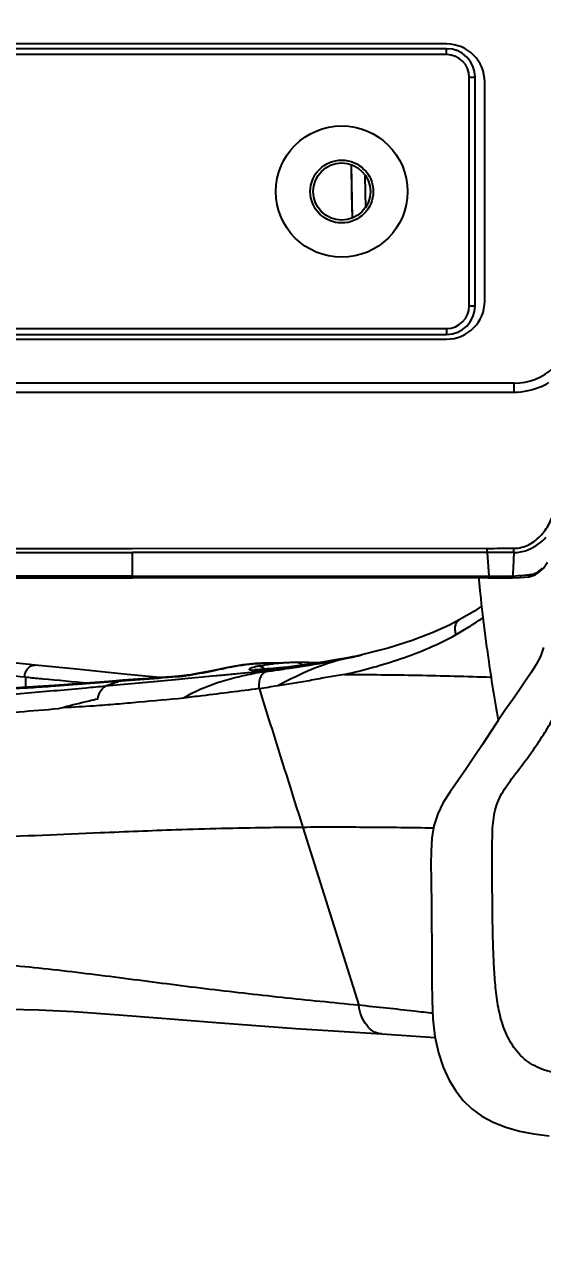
# Model space of a CAD drawing. Header units: millimetres. Extents: x -73584 to -37571, y -61249 to -50748.
# Drawn here: x -54620.9 to -54593.7, y -59261.2 to -59197 of the extents above; entities that cross this region are included whole.
import ezdxf

# ---------------------------------------------------------------- set-up
doc = ezdxf.new("R2010")
doc.units = ezdxf.units.MM
doc.header["$LTSCALE"] = 200
doc.header["$PDSIZE"] = -1
doc.layers.add('DIM', color=3, linetype='Continuous')
doc.layers.add('LAY0001_1', color=7, linetype='Continuous')
doc.styles.add('TSSD_Dimension', font='tssdeng.shx', dxfattribs={"width": 0.7, "bigfont": 'hztxt.shx'})
doc.dimstyles.new('TSSD_20_20', dxfattribs={"dimtxt": 60, "dimasz": 20, "dimexe": 20, "dimexo": 50, "dimgap": 20, "dimtad": 1, "dimdec": 0, "dimzin": 0, "dimdsep": 46, "dimtxsty": 'TSSD_Dimension', "dimblk": 'ARCHTICK', "dimcen": 0, "dimdle": 20, "dimclrt": 7, "dimadec": 0, "dimazin": 0, "dimtfac": 1, "dimtdec": 0, "dimtix": 1, "dimtmove": 2, "dimatfit": 3, "dimfxl": 1, "dimtolj": 1, "dimtzin": 0, "dimarcsym": 0})

# ---------------------------------------------------------------- blocks, each defined once
blk = doc.blocks.new('12586')
at = {"color": 7, "linetype": 'Continuous'}
for p, q in [((-40186.147, -54871.671), (-40247.147, -54871.671)), ((-40186.147, -54871.921), (-40247.147, -54871.921)), ((-40186.147, -54872.231), (-40186.147, -54871.921)), ((-40186.147, -54872.231), (-40247.147, -54872.231)), ((-40184.957, -54885.421), (-40184.957, -54873.421)), ((-40184.957, -54873.421), (-40184.647, -54873.421)), ((-40184.647, -54885.421), (-40184.647, -54873.421)), ((-40184.147, -54885.171), (-40184.147, -54873.671)), ((-40191.154, -54878.014), (-40191.103, -54880.81)), ((-40190.401, -54879.475), (-40190.413, -54878.585)), ((-40190.401, -54879.475), (-40190.412, -54878.585)), ((-40190.39, -54880.222), (-40190.401, -54879.475)), ((-40190.391, -54880.222), (-40190.401, -54879.475)), ((-40184.957, -54885.421), (-40184.647, -54885.421)), ((-40247.147, -54886.611), (-40186.147, -54886.611)), ((-40247.147, -54886.921), (-40186.147, -54886.921)), ((-40186.147, -54886.611), (-40186.147, -54886.921)), ((-40247.147, -54887.171), (-40186.147, -54887.171)), ((-40182.606, -54889.487), (-40262.049, -54889.487)), ((-40182.606, -54889.971), (-40182.606, -54889.487)), ((-40182.606, -54889.971), (-40260.956, -54889.975)), ((-40236.1, -54898.155), (-40202.614, -54898.155)), ((-40236.1, -54898.376), (-40202.614, -54898.375)), ((-40202.614, -54898.155), (-40184.018, -54898.154)), ((-40202.614, -54899.625), (-40202.614, -54898.375)), ((-40184.018, -54898.375), (-40202.614, -54898.375)), ((-40184.018, -54898.375), (-40184.018, -54898.154)), ((-40182.621, -54898.373), (-40184.018, -54898.375)), ((-40184.018, -54898.375), (-40183.936, -54899.622)), ((-40182.621, -54898.373), (-40182.622, -54898.153)), ((-40202.614, -54899.625), (-40236.1, -54899.625)), ((-40236.1, -54899.712), (-40202.614, -54899.708)), ((-40202.614, -54899.625), (-40183.936, -54899.622)), ((-40183.933, -54899.705), (-40202.614, -54899.708)), ((-40182.895, -54899.619), (-40182.686, -54899.617)), ((-40182.895, -54899.619), (-40182.686, -54899.617))]:
    blk.add_line(p, q, dxfattribs=at)
for points in [[(-40191.154, -54878.014), (-40191.127, -54879.551), (-40191.102, -54880.81)], [(-40182.621, -54898.373), (-40182.854, -54898.374), (-40183.086, -54898.374), (-40183.319, -54898.374), (-40183.552, -54898.375), (-40183.785, -54898.375), (-40184.018, -54898.375)], [(-40181.825, -54899.643), (-40181.757, -54899.631), (-40181.501, -54899.541), (-40181.27, -54899.392), (-40181.066, -54899.193), (-40180.892, -54898.942), (-40180.858, -54898.877)], [(-40182.683, -54899.705), (-40182.297, -54899.69), (-40181.871, -54899.649), (-40181.824, -54899.643)], [(-40181.059, -54903.363), (-40181.224, -54903.828), (-40181.444, -54904.256), (-40181.706, -54904.676), (-40182.005, -54905.12), (-40182.331, -54905.587), (-40182.682, -54906.089), (-40183.053, -54906.626), (-40183.442, -54907.2), (-40183.847, -54907.806), (-40184.273, -54908.448), (-40184.704, -54909.099), (-40185.129, -54909.739), (-40185.551, -54910.357), (-40185.958, -54910.932), (-40186.321, -54911.504), (-40186.61, -54912.098), (-40186.812, -54912.72), (-40186.919, -54913.375), (-40186.958, -54914.056), (-40186.966, -54914.76), (-40186.961, -54915.489)], [(-40186.961, -54915.489), (-40186.942, -54917.053), (-40186.933, -54917.902), (-40186.927, -54918.812), (-40186.922, -54919.835), (-40186.919, -54920.887), (-40186.908, -54921.889), (-40186.864, -54922.857), (-40186.757, -54923.782), (-40186.574, -54924.641), (-40186.323, -54925.403), (-40186.015, -54926.074), (-40185.668, -54926.646), (-40185.275, -54927.145), (-40184.821, -54927.585), (-40184.302, -54927.966), (-40183.703, -54928.292), (-40183.038, -54928.552), (-40182.321, -54928.752), (-40181.564, -54928.901), (-40180.77, -54929.01)]]:
    blk.add_lwpolyline(points, dxfattribs=at)
for radius in [3.45, 1.65, 1.5]:
    blk.add_circle((-40191.647, -54879.421), radius, dxfattribs=at)
for centre, radius, start, end in [((-40186.147, -54873.671), 2, 0, 90), ((-40186.147, -54873.421), 1.5, 0, 90), ((-40186.147, -54873.421), 1.19, 0, 90), ((-40186.147, -54885.171), 2, 270, 0), ((-40186.147, -54885.421), 1.5, 270, 0), ((-40186.147, -54885.421), 1.19, 270, 0), ((-40182.606, -54886.487), 3, 270, 357), ((-40182.576, -54886.524), 3.435, 293.48593, 301.57318), ((-40183.95, -54403.374), 494.781, 269.99214, 270.15387), ((-40183.56, -54865.466), 34.158, 269.36885, 270.41534), ((-40183.936, -54807.815), 91.89, 270.00206, 270.78114), ((-40184.209, -54780.515), 119.111, 270.4315, 270.63223), ((-40182.74, -54892.624), 6.993, 270.44537, 271.74839)]:
    blk.add_arc(centre, radius, start, end, dxfattribs=at)
for points in [[(-40181.207, -54889.674), (-40181.644, -54889.864), (-40182.129, -54889.966), (-40182.606, -54889.971)], [(-40181.323, -54897.921), (-40181.185, -54897.818), (-40181.056, -54897.7), (-40180.939, -54897.572)]]:
    blk.add_open_spline(points, degree=3, dxfattribs=at)
for points, knots in [([(-40182.622, -54898.153), (-40182.347, -54898.153), (-40181.791, -54898.005), (-40181.141, -54897.471), (-40180.682, -54896.773), (-40180.511, -54896.243), (-40180.454, -54895.974)], [0, 0, 0, 0, 0.249729, 0.499767, 0.750008, 1, 1, 1, 1]), ([(-40182.621, -54898.373), (-40182.625, -54898.473), (-40182.645, -54898.888), (-40182.665, -54899.302), (-40182.686, -54899.617)], [0, 0, 0, 0, 0.241128, 1, 1, 1, 1]), ([(-40182.621, -54898.373), (-40182.386, -54898.373), (-40181.919, -54898.288), (-40181.507, -54898.059), (-40181.323, -54897.921)], [0, 0, 0, 0, 0.505443, 1, 1, 1, 1]), ([(-40184.463, -54899.757), (-40184.439, -54900.006), (-40184.338, -54901.011), (-40184.22, -54902.014), (-40184.122, -54902.768)], [0, 0, 0, 0, 0.247115, 1, 1, 1, 1]), ([(-40183.936, -54899.622), (-40183.936, -54899.638), (-40183.934, -54899.67), (-40183.936, -54899.693), (-40183.933, -54899.716), (-40183.933, -54899.708), (-40183.933, -54899.705)], [0, 0, 0, 0, 0.487053, 0.88591, 0.918155, 1, 1, 1, 1]), ([(-40182.683, -54899.704), (-40182.684, -54899.701), (-40182.683, -54899.672), (-40182.685, -54899.643), (-40182.686, -54899.617)], [0, 0, 0, 0, 0.080034, 1, 1, 1, 1]), ([(-40181.752, -54899.543), (-40181.814, -54899.553), (-40182.071, -54899.589), (-40182.33, -54899.607), (-40182.527, -54899.614)], [0, 0, 0, 0, 0.241854, 1, 1, 1, 1]), ([(-40181.824, -54899.643), (-40181.816, -54899.642), (-40181.776, -54899.624), (-40181.76, -54899.576), (-40181.752, -54899.543)], [0, 0, 0, 0, 0.19033, 1, 1, 1, 1]), ([(-40181.752, -54899.543), (-40181.693, -54899.533), (-40181.454, -54899.47), (-40181.243, -54899.32), (-40181.116, -54899.184)], [0, 0, 0, 0, 0.242362, 1, 1, 1, 1]), ([(-40173.907, -54926.043), (-40174.264, -54926.042), (-40174.983, -54926.038), (-40176.061, -54926.027), (-40177.143, -54926.007), (-40178.224, -54925.972), (-40179.302, -54925.905), (-40180.196, -54925.783), (-40180.893, -54925.6), (-40181.398, -54925.407), (-40181.872, -54925.142), (-40182.282, -54924.788), (-40182.622, -54924.369), (-40182.9, -54923.91), (-40183.119, -54923.425), (-40183.342, -54922.752), (-40183.514, -54921.877), (-40183.622, -54920.809), (-40183.682, -54919.731), (-40183.717, -54918.65), (-40183.738, -54917.569), (-40183.749, -54916.488), (-40183.752, -54915.406), (-40183.753, -54914.505), (-40183.75, -54913.785), (-40183.749, -54913.245), (-40183.73, -54912.705), (-40183.665, -54912.17), (-40183.535, -54911.647), (-40183.328, -54911.147), (-40183.044, -54910.685), (-40182.618, -54910.104), (-40182.068, -54909.389), (-40181.54, -54908.659), (-40181.143, -54908.058), (-40180.765, -54907.445), (-40180.317, -54906.661), (-40179.9, -54905.86), (-40179.589, -54905.209), (-40179.293, -54904.553), (-40179.037, -54903.878), (-40178.886, -54903.267), (-40178.826, -54902.912), (-40178.787, -54902.555), (-40178.771, -54902.106), (-40178.774, -54901.566), (-40178.773, -54901.024), (-40178.773, -54900.663), (-40178.773, -54900.483)], [0, 0, 0, 0, 0.031071, 0.062409, 0.09375, 0.125084, 0.156444, 0.187635, 0.203244, 0.218953, 0.234579, 0.250142, 0.265746, 0.281253, 0.296631, 0.31197, 0.342748, 0.37387, 0.405227, 0.436551, 0.467852, 0.499193, 0.53056, 0.561861, 0.577491, 0.593148, 0.608791, 0.624388, 0.639958, 0.655507, 0.671171, 0.686929, 0.718158, 0.749534, 0.765195, 0.780797, 0.812136, 0.843592, 0.859268, 0.874883, 0.906112, 0.921777, 0.929584, 0.93737, 0.952948, 0.968605, 0.984314, 1, 1, 1, 1]), ([(-40184.122, -54902.768), (-40184.073, -54903.143), (-40183.872, -54904.622), (-40183.635, -54906.096), (-40183.436, -54907.192)], [0, 0, 0, 0, 0.253272, 1, 1, 1, 1])]:
    blk.add_open_spline(points, degree=3, knots=knots, dxfattribs=at)
at = {"layer": 'LAY0001_1', "color": 7, "linetype": 'Continuous'}
for p, q in [((-40185.481, -54901.915), (-40185.999, -54902.182)), ((-40185.483, -54901.916), (-40185.481, -54901.915)), ((-40189.216, -54903.39), (-40190.603, -54903.75)), ((-40195.613, -54904.187), (-40195.594, -54904.186)), ((-40195.168, -54904.179), (-40195.594, -54904.186)), ((-40194.692, -54904.167), (-40195.168, -54904.179)), ((-40194.329, -54904.156), (-40194.692, -54904.167)), ((-40194.046, -54904.15), (-40194.329, -54904.156)), ((-40193.887, -54904.149), (-40194.039, -54904.15)), ((-40191.016, -54903.839), (-40191.334, -54903.901)), ((-40190.894, -54903.815), (-40191.038, -54903.844)), ((-40191.038, -54903.844), (-40191.016, -54903.839)), ((-40191.016, -54903.839), (-40190.99, -54903.834)), ((-40191.016, -54903.839), (-40190.989, -54903.834)), ((-40190.731, -54903.78), (-40190.894, -54903.815)), ((-40190.847, -54903.804), (-40190.789, -54903.792)), ((-40190.847, -54903.805), (-40190.789, -54903.794)), ((-40190.789, -54903.792), (-40190.603, -54903.75)), ((-40190.789, -54903.794), (-40190.743, -54903.783)), ((-40190.743, -54903.783), (-40190.683, -54903.769)), ((-40190.579, -54903.745), (-40190.731, -54903.78)), ((-40190.683, -54903.769), (-40190.603, -54903.751)), ((-40190.541, -54903.736), (-40190.603, -54903.75)), ((-40208.228, -54904.914), (-40208.082, -54904.928)), ((-40201.195, -54904.945), (-40202.893, -54904.776)), ((-40200.567, -54904.898), (-40201.195, -54904.945)), ((-40200.773, -54904.926), (-40200.273, -54904.887)), ((-40200.773, -54904.926), (-40200.273, -54904.887)), ((-40200.192, -54904.869), (-40200.567, -54904.898)), ((-40200.193, -54904.869), (-40200.273, -54904.887)), ((-40198.429, -54904.872), (-40199.873, -54905.01)), ((-40198.428, -54904.873), (-40199.872, -54905.011)), ((-40196.959, -54904.731), (-40198.429, -54904.872)), ((-40197.934, -54904.825), (-40198.428, -54904.873)), ((-40197.968, -54904.483), (-40198.118, -54904.516)), ((-40197.971, -54904.483), (-40197.968, -54904.483)), ((-40197.968, -54904.483), (-40197.906, -54904.474)), ((-40197.968, -54904.488), (-40197.906, -54904.474)), ((-40196.204, -54904.658), (-40197.934, -54904.825)), ((-40195.465, -54904.587), (-40196.959, -54904.731)), ((-40195.888, -54904.628), (-40196.204, -54904.658)), ((-40195.953, -54904.529), (-40195.751, -54904.511)), ((-40195.899, -54904.519), (-40195.953, -54904.529)), ((-40195.95, -54904.528), (-40195.749, -54904.51)), ((-40195.55, -54904.489), (-40195.899, -54904.519)), ((-40195.465, -54904.587), (-40195.888, -54904.628)), ((-40195.789, -54904.644), (-40195.589, -54904.617)), ((-40195.788, -54904.644), (-40195.59, -54904.618)), ((-40195.749, -54904.51), (-40195.348, -54904.475)), ((-40195.348, -54904.475), (-40195.148, -54904.458)), ((-40195.348, -54904.475), (-40195.149, -54904.458)), ((-40195.149, -54904.458), (-40194.754, -54904.423)), ((-40195.148, -54904.458), (-40194.751, -54904.422)), ((-40194.83, -54904.513), (-40194.699, -54904.494)), ((-40194.83, -54904.513), (-40194.698, -54904.494)), ((-40194.71, -54904.415), (-40194.751, -54904.422)), ((-40194.749, -54904.422), (-40194.448, -54904.383)), ((-40194.449, -54904.384), (-40194.298, -54904.364)), ((-40194.448, -54904.383), (-40194.298, -54904.364)), ((-40194.298, -54904.364), (-40194.148, -54904.344)), ((-40194.298, -54904.364), (-40194.149, -54904.344)), ((-40193.851, -54904.304), (-40193.746, -54904.288)), ((-40193.851, -54904.304), (-40193.746, -54904.289)), ((-40193.825, -54904.299), (-40193.851, -54904.304)), ((-40208.25, -54905.483), (-40208.126, -54905.475)), ((-40208.25, -54905.483), (-40208.126, -54905.475)), ((-40202.677, -54905.274), (-40204.041, -54905.399)), ((-40203.08, -54905.311), (-40204.041, -54905.399)), ((-40203.202, -54905.108), (-40203.104, -54905.102)), ((-40203.201, -54905.108), (-40202.724, -54905.074)), ((-40203.105, -54905.084), (-40203.201, -54905.108)), ((-40203.101, -54905.084), (-40203.105, -54905.084)), ((-40203.104, -54905.102), (-40202.724, -54905.074)), ((-40202.676, -54905.274), (-40203.08, -54905.311)), ((-40200.175, -54905.039), (-40202.676, -54905.274)), ((-40199.872, -54905.011), (-40200.175, -54905.039)), ((-40193.689, -54912.81), (-40190.757, -54922.147))]:
    blk.add_line(p, q, dxfattribs=at)
for points in [[(-40184.312, -54901.186), (-40184.689, -54901.451), (-40185.483, -54901.916)], [(-40185.999, -54902.182), (-40186.913, -54902.595), (-40187.956, -54902.992), (-40189.216, -54903.39), (-40190.133, -54903.628)], [(-40207.728, -54904.285), (-40208.023, -54904.253), (-40208.548, -54904.197), (-40209.035, -54904.145), (-40209.487, -54904.095), (-40209.904, -54904.048)], [(-40195.616, -54904.187), (-40196.162, -54904.21), (-40196.841, -54904.278), (-40197.539, -54904.392), (-40197.97, -54904.484)], [(-40193.374, -54904.156), (-40193.551, -54904.153), (-40193.725, -54904.15), (-40193.887, -54904.149)], [(-40191.334, -54903.901), (-40191.981, -54904.017), (-40192.662, -54904.128), (-40193.375, -54904.236), (-40193.825, -54904.299)], [(-40192.924, -54904.168), (-40193.019, -54904.165), (-40193.195, -54904.161), (-40193.374, -54904.156)], [(-40202.893, -54904.776), (-40205.562, -54904.508), (-40207.728, -54904.285)], [(-40198.118, -54904.516), (-40198.28, -54904.551), (-40198.458, -54904.588), (-40198.646, -54904.626), (-40198.838, -54904.664), (-40199.032, -54904.7), (-40199.223, -54904.735), (-40199.408, -54904.767), (-40199.584, -54904.795), (-40199.749, -54904.819), (-40199.9, -54904.839), (-40200.037, -54904.855), (-40200.156, -54904.866), (-40200.192, -54904.869)], [(-40195.899, -54904.519), (-40195.986, -54904.526), (-40196.061, -54904.53), (-40196.124, -54904.533), (-40196.174, -54904.534), (-40196.21, -54904.533), (-40196.216, -54904.533)], [(-40195.751, -54904.511), (-40195.549, -54904.493), (-40195.348, -54904.475)], [(-40194.696, -54904.413), (-40194.935, -54904.435), (-40195.239, -54904.461), (-40195.55, -54904.489)], [(-40194.751, -54904.422), (-40194.6, -54904.403), (-40194.449, -54904.384)], [(-40193.824, -54904.299), (-40194.001, -54904.323), (-40194.239, -54904.355), (-40194.487, -54904.387), (-40194.71, -54904.415)], [(-40208.128, -54905.447), (-40209.548, -54905.535), (-40211.207, -54905.623), (-40212.832, -54905.696), (-40214.422, -54905.755), (-40215.976, -54905.801), (-40217.204, -54905.829)], [(-40203.105, -54905.084), (-40203.857, -54905.143), (-40204.843, -54905.219), (-40205.793, -54905.289), (-40206.706, -54905.353), (-40207.583, -54905.412), (-40208.128, -54905.447)], [(-40201.188, -54904.945), (-40201.781, -54904.989), (-40202.347, -54905.03), (-40202.885, -54905.068), (-40203.101, -54905.083)], [(-40199.873, -54905.01), (-40201.289, -54905.144), (-40202.677, -54905.274)], [(-40214.858, -54924.507), (-40214.413, -54923.989), (-40213.825, -54923.478), (-40213.191, -54923.099), (-40212.449, -54922.796), (-40211.541, -54922.552), (-40210.448, -54922.404), (-40209.121, -54922.351), (-40207.531, -54922.38), (-40205.693, -54922.475), (-40203.559, -54922.625), (-40201.084, -54922.824)], [(-40214.413, -54923.989), (-40213.825, -54923.478), (-40213.191, -54923.099), (-40212.449, -54922.796), (-40211.54, -54922.552), (-40210.446, -54922.404), (-40209.12, -54922.351), (-40207.53, -54922.38), (-40205.692, -54922.475), (-40203.558, -54922.625), (-40201.083, -54922.824)], [(-40201.084, -54922.824), (-40198, -54923.076), (-40194.048, -54923.365)], [(-40198.001, -54923.076), (-40194.048, -54923.365), (-40189.548, -54923.654)], [(-40189.552, -54923.654), (-40187.51, -54923.788), (-40186.745, -54923.841)]]:
    blk.add_lwpolyline(points, dxfattribs=at)
for centre, radius, start, end in [((-40198.371, -54880.833), 25.29, 300.21581, 302.07511), ((-40195.454, -54914.26), 10.075, 90.90343, 92.64014), ((-40193.848, -54915.836), 11.693, 97.40909, 99.07884), ((-40193.899, -54915.441), 11.295, 95.7067, 97.40874), ((-40193.925, -54915.19), 11.042, 95.03263, 95.70262), ((-40193.938, -54915.041), 10.892, 94.16249, 95.03304), ((-40193.956, -54914.786), 10.636, 92.01059, 94.16703), ((-40194.035, -54904.52), 0.37, 76.17801, 90.6395), ((-40201.986, -54844.902), 59.956, 277.89945, 279.39055), ((-40199.74, -54858.823), 45.855, 279.45971, 279.64297), ((-40198.764, -54864.475), 40.12, 279.6209, 280.88966), ((-40197.932, -54868.872), 35.645, 280.91174, 281.15337), ((-40198.421, -54870.328), 34.325, 282.17295, 282.46087), ((-40198.225, -54871.216), 33.415, 282.46042, 282.85798), ((-40197.653, -54870.286), 34.204, 281.23347, 281.47704), ((-40196.54, -54905.076), 11.693, 179.2048, 181.85238), ((-40192.999, -54922.243), 17.819, 99.28559, 100.3019), ((-40193.752, -54916.412), 12.276, 100.22452, 100.71124), ((-40193.791, -54916.194), 12.056, 99.07636, 100.2265), ((-40192.914, -54922.755), 18.338, 99.02009, 99.28911), ((-40209.867, -54798.4), 107.173, 277.65592, 278.06577), ((-40191.437, -54920.607), 16.518, 103.28307, 104.11666), ((-40189.797, -54927.581), 23.683, 102.37135, 103.26555), ((-40187.736, -54936.892), 33.219, 102.19222, 102.40388), ((-40205.591, -54828.491), 76.78, 278.15595, 278.62257), ((-40203.827, -54831.421), 73.563, 277.55955, 277.79222), ((-40204.068, -54838.588), 66.569, 278.62936, 278.86129), ((-40203.037, -54845.178), 59.898, 278.85793, 279.31694), ((-40196.109, -54926.945), 22.96, 109.0923, 110.20842), ((-40196.319, -54926.341), 22.321, 108.33522, 109.0905), ((-40196.434, -54925.993), 21.953, 107.95322, 108.33416), ((-40233.635, -54485.15), 421.06, 274.21004, 274.47628), ((-40211.184, -54799.57), 107.024, 278.16486, 278.70206), ((-40197.986, -54937.197), 31.776, 105.03616, 105.56447)]:
    blk.add_arc(centre, radius, start, end, dxfattribs=at)
for points, knots in [([(-40185.644, -54902.687), (-40185.668, -54902.61), (-40185.702, -54902.454), (-40185.696, -54902.227), (-40185.626, -54902.033), (-40185.533, -54901.943), (-40185.483, -54901.916)], [0, 0, 0, 0, 0.286452, 0.55987, 0.797748, 1, 1, 1, 1]), ([(-40184.941, -54902.262), (-40184.883, -54902.225), (-40184.647, -54902.075), (-40184.414, -54901.92), (-40184.242, -54901.8)], [0, 0, 0, 0, 0.249076, 1, 1, 1, 1]), ([(-40191.494, -54904.775), (-40190.494, -54904.552), (-40188.488, -54904.005), (-40186.565, -54903.192), (-40185.644, -54902.687)], [0, 0, 0, 0, 0.493555, 1, 1, 1, 1]), ([(-40197.906, -54904.474), (-40197.743, -54904.437), (-40197.087, -54904.3), (-40196.42, -54904.219), (-40195.918, -54904.196)], [0, 0, 0, 0, 0.250736, 1, 1, 1, 1]), ([(-40193.736, -54904.285), (-40193.751, -54904.27), (-40193.812, -54904.215), (-40193.887, -54904.175), (-40193.947, -54904.16)], [0, 0, 0, 0, 0.253552, 1, 1, 1, 1]), ([(-40191.183, -54903.881), (-40191.366, -54903.921), (-40192.084, -54904.098), (-40192.786, -54904.338), (-40193.296, -54904.549)], [0, 0, 0, 0, 0.252559, 1, 1, 1, 1]), ([(-40210.692, -54904.645), (-40210.503, -54904.666), (-40209.701, -54904.754), (-40208.899, -54904.838), (-40208.286, -54904.9)], [0, 0, 0, 0, 0.235736, 1, 1, 1, 1]), ([(-40208.286, -54904.9), (-40208.281, -54904.9), (-40208.272, -54904.899), (-40208.258, -54904.907), (-40208.242, -54904.896), (-40208.234, -54904.908), (-40208.232, -54904.914)], [0, 0, 0, 0, 0.238533, 0.478726, 0.72434, 1, 1, 1, 1]), ([(-40208.282, -54904.9), (-40208.275, -54904.81), (-40208.234, -54904.643), (-40208.108, -54904.439), (-40207.936, -54904.304), (-40207.796, -54904.278), (-40207.728, -54904.285)], [0, 0, 0, 0, 0.298273, 0.554814, 0.776622, 1, 1, 1, 1]), ([(-40200.273, -54904.887), (-40200.253, -54904.885), (-40200.172, -54904.877), (-40200.091, -54904.869), (-40200.029, -54904.862)], [0, 0, 0, 0, 0.242161, 1, 1, 1, 1]), ([(-40200.029, -54904.862), (-40200.01, -54904.86), (-40199.93, -54904.851), (-40199.851, -54904.84), (-40199.791, -54904.832)], [0, 0, 0, 0, 0.242193, 1, 1, 1, 1]), ([(-40199.933, -54906.005), (-40199.376, -54905.67), (-40198.46, -54905.274), (-40197.183, -54904.914), (-40196.52, -54904.773), (-40196.185, -54904.712)], [0, 0, 0, 0, 0.489482, 0.743734, 1, 1, 1, 1]), ([(-40199.791, -54904.832), (-40199.557, -54904.799), (-40199.092, -54904.719), (-40198.63, -54904.629), (-40198.4, -54904.581)], [0, 0, 0, 0, 0.501436, 1, 1, 1, 1]), ([(-40198.4, -54904.581), (-40198.362, -54904.573), (-40198.218, -54904.542), (-40198.074, -54904.51), (-40197.968, -54904.488)], [0, 0, 0, 0, 0.264235, 1, 1, 1, 1]), ([(-40196.034, -54904.349), (-40196.096, -54904.361), (-40196.206, -54904.385), (-40196.334, -54904.418), (-40196.412, -54904.446), (-40196.453, -54904.464), (-40196.48, -54904.48), (-40196.497, -54904.495), (-40196.498, -54904.515), (-40196.479, -54904.526), (-40196.451, -54904.534), (-40196.41, -54904.541), (-40196.356, -54904.545), (-40196.26, -54904.547), (-40196.182, -54904.544), (-40196.126, -54904.541)], [0, 0, 0, 0, 0.214306, 0.384079, 0.448258, 0.498097, 0.533923, 0.556947, 0.572339, 0.592657, 0.625275, 0.672051, 0.733212, 0.808552, 1, 1, 1, 1]), ([(-40196.126, -54904.541), (-40196.112, -54904.54), (-40196.055, -54904.537), (-40195.997, -54904.533), (-40195.953, -54904.529)], [0, 0, 0, 0, 0.234738, 1, 1, 1, 1]), ([(-40195.589, -54904.617), (-40195.658, -54904.638), (-40195.793, -54904.725), (-40195.928, -54904.938), (-40195.998, -54905.209), (-40195.998, -54905.405), (-40195.986, -54905.505)], [0, 0, 0, 0, 0.206099, 0.442181, 0.710835, 1, 1, 1, 1]), ([(-40195.465, -54904.587), (-40195.476, -54904.593), (-40195.504, -54904.597), (-40195.558, -54904.607), (-40195.628, -54904.619), (-40195.709, -54904.632), (-40195.763, -54904.64), (-40195.789, -54904.645)], [0, 0, 0, 0, 0.115278, 0.250309, 0.509206, 0.758644, 1, 1, 1, 1]), ([(-40191.493, -54904.774), (-40191.785, -54904.82), (-40192.368, -54904.914), (-40193.092, -54905.058), (-40193.672, -54905.169), (-40194.253, -54905.266), (-40194.691, -54905.328), (-40194.983, -54905.367)], [0, 0, 0, 0, 0.250271, 0.500482, 0.625523, 0.75043, 1, 1, 1, 1]), ([(-40193.296, -54904.549), (-40193.592, -54904.672), (-40194.158, -54904.931), (-40194.709, -54905.22), (-40194.977, -54905.36)], [0, 0, 0, 0, 0.514006, 1, 1, 1, 1]), ([(-40191.494, -54904.775), (-40190.218, -54904.78), (-40187.659, -54904.807), (-40185.1, -54904.875), (-40183.816, -54904.919)], [0, 0, 0, 0, 0.498284, 1, 1, 1, 1]), ([(-40217.202, -54905.883), (-40215.715, -54905.847), (-40212.729, -54905.75), (-40209.747, -54905.581), (-40208.25, -54905.483)], [0, 0, 0, 0, 0.497775, 1, 1, 1, 1]), ([(-40208.128, -54905.447), (-40208.16, -54905.449), (-40208.202, -54905.459), (-40208.24, -54905.478), (-40208.25, -54905.483)], [0, 0, 0, 0, 0.742384, 1, 1, 1, 1]), ([(-40208.126, -54905.475), (-40207.716, -54905.448), (-40206.074, -54905.335), (-40204.433, -54905.209), (-40203.201, -54905.108)], [0, 0, 0, 0, 0.249601, 1, 1, 1, 1]), ([(-40204.04, -54905.398), (-40204.379, -54905.43), (-40205.733, -54905.555), (-40207.087, -54905.675), (-40208.103, -54905.759)], [0, 0, 0, 0, 0.250406, 1, 1, 1, 1]), ([(-40208.082, -54904.928), (-40207.829, -54904.952), (-40206.784, -54905.051), (-40205.739, -54905.15), (-40204.948, -54905.226)], [0, 0, 0, 0, 0.242888, 1, 1, 1, 1]), ([(-40204.443, -54906.067), (-40204.421, -54905.923), (-40204.342, -54905.661), (-40204.149, -54905.454), (-40204.04, -54905.399)], [0, 0, 0, 0, 0.545421, 1, 1, 1, 1]), ([(-40199.933, -54906.005), (-40199.604, -54905.962), (-40198.288, -54905.796), (-40196.972, -54905.637), (-40195.986, -54905.505)], [0, 0, 0, 0, 0.249697, 1, 1, 1, 1]), ([(-40195.986, -54905.505), (-40195.794, -54906.114), (-40195.029, -54908.549), (-40194.263, -54910.984), (-40193.69, -54912.81)], [0, 0, 0, 0, 0.250126, 1, 1, 1, 1]), ([(-40208.103, -54905.759), (-40209.135, -54905.845), (-40211.197, -54906.005), (-40214.281, -54906.198), (-40217.336, -54906.342), (-40220.343, -54906.44), (-40222.805, -54906.492), (-40224.73, -54906.523), (-40226.131, -54906.55), (-40227.275, -54906.576), (-40228.168, -54906.596), (-40228.816, -54906.608), (-40229.445, -54906.625), (-40230.054, -54906.646), (-40230.64, -54906.658), (-40231.023, -54906.653), (-40231.21, -54906.647)], [0, 0, 0, 0, 0.134406, 0.26817, 0.400726, 0.531161, 0.658283, 0.720211, 0.7809, 0.839945, 0.868656, 0.896709, 0.924005, 0.950375, 0.975717, 1, 1, 1, 1]), ([(-40206.229, -54906.509), (-40205.704, -54906.484), (-40204.785, -54906.434), (-40203.473, -54906.329), (-40201.9, -54906.18), (-40200.72, -54906.075), (-40199.933, -54906.005)], [0, 0, 0, 0, 0.249716, 0.437124, 0.624649, 1, 1, 1, 1]), ([(-40204.443, -54906.067), (-40204.594, -54906.101), (-40205.191, -54906.24), (-40205.785, -54906.39), (-40206.228, -54906.509)], [0, 0, 0, 0, 0.252086, 1, 1, 1, 1]), ([(-40206.512, -54906.586), (-40207.875, -54906.701), (-40210.597, -54906.916), (-40214.665, -54907.169), (-40218.681, -54907.331), (-40221.338, -54907.376), (-40222.65, -54907.394)], [0, 0, 0, 0, 0.254024, 0.506774, 0.756511, 1, 1, 1, 1]), ([(-40195.58, -54912.827), (-40197.166, -54912.849), (-40200.079, -54912.924), (-40205.017, -54913.126), (-40208.371, -54913.284), (-40210.399, -54913.312)], [0, 0, 0, 0, 0.320852, 0.589529, 1, 1, 1, 1]), ([(-40193.69, -54912.81), (-40193.849, -54912.81), (-40194.479, -54912.814), (-40195.11, -54912.82), (-40195.58, -54912.827)], [0, 0, 0, 0, 0.253248, 1, 1, 1, 1]), ([(-40186.834, -54912.851), (-40187.98, -54912.828), (-40190.266, -54912.801), (-40192.551, -54912.799), (-40193.69, -54912.807)], [0, 0, 0, 0, 0.501829, 1, 1, 1, 1]), ([(-40190.757, -54922.147), (-40192.103, -54922.019), (-40194.79, -54921.75), (-40198.81, -54921.295), (-40202.804, -54920.77), (-40206.119, -54920.349), (-40208.755, -54920.075), (-40210.71, -54919.93), (-40212.326, -54919.892), (-40213.592, -54919.971), (-40214.506, -54920.109), (-40215.381, -54920.336), (-40216.215, -54920.643), (-40217.011, -54921.02), (-40218.015, -54921.604), (-40219.124, -54922.46), (-40219.769, -54923.363), (-40220.013, -54923.819)], [0, 0, 0, 0, 0.132106, 0.263782, 0.395182, 0.525639, 0.590183, 0.654115, 0.717108, 0.747913, 0.777957, 0.807264, 0.836051, 0.864601, 0.89325, 0.949454, 1, 1, 1, 1]), ([(-40186.876, -54922.569), (-40187.198, -54922.533), (-40188.492, -54922.389), (-40189.785, -54922.248), (-40190.757, -54922.147)], [0, 0, 0, 0, 0.249229, 1, 1, 1, 1]), ([(-40189.552, -54923.654), (-40189.625, -54923.649), (-40189.773, -54923.623), (-40190.061, -54923.497), (-40190.373, -54923.197), (-40190.635, -54922.715), (-40190.732, -54922.342), (-40190.757, -54922.147)], [0, 0, 0, 0, 0.106169, 0.214848, 0.450302, 0.715159, 1, 1, 1, 1])]:
    blk.add_open_spline(points, degree=3, knots=knots, dxfattribs=at)
for points in [[(-40193.34, -54904.286), (-40192.618, -54904.168), (-40191.898, -54904.035), (-40191.183, -54903.881)], [(-40195.935, -54904.356), (-40195.967, -54904.35), (-40196.001, -54904.347), (-40196.034, -54904.349)], [(-40195.684, -54904.498), (-40195.752, -54904.43), (-40195.841, -54904.375), (-40195.935, -54904.356)]]:
    blk.add_open_spline(points, degree=3, dxfattribs=at)
blk = doc.blocks.new('*U1115')
at = {"layer": 'DIM', "color": 0}
blk.add_blockref('12586', (40121.647, 54909.248), dxfattribs=at)
blk = doc.blocks.new('*U1116')
at = {"layer": 'DIM', "color": 0, "linetype": 'ByBlock', "lineweight": -2, "transparency": 16777216}
blk.add_blockref('*U1115', (0, 0), dxfattribs=at)
blk = doc.blocks.new('_ArchTick')
at = {"color": 0, "linetype": 'ByBlock'}
blk.add_lwpolyline([(-0.7071, -0.7071, 0.5, 0.5, 0), (0.7071, 0.7071, 0.5, 0.5, 0)], format="xyseb", dxfattribs=at)
blk = doc.blocks.new('*D1144')
at = {"layer": 'Defpoints', "color": 0, "transparency": 16777216}
for p in [(-55063.209, -59180.187), (-54783.754, -59180.187), (-54534.278, -59760.187)]:
    blk.add_point(p, dxfattribs=at)
at = {"layer": 'DIM', "color": 0, "lineweight": -2, "transparency": 16777216}
for p, q in [((-55063.209, -59780.187), (-55063.209, -59160.187)), ((-54833.754, -59180.187), (-55083.209, -59180.187)), ((-54584.278, -59760.187), (-55083.209, -59760.187))]:
    blk.add_line(p, q, dxfattribs=at)
at = {"layer": 'DIM', "color": 0, "lineweight": -2, "transparency": 16777216, "xscale": 20, "yscale": 20, "zscale": 20}
for p, rotation in [((-55063.209, -59180.187), 90), ((-55063.209, -59760.187), 270)]:
    blk.add_blockref('_ArchTick', p, dxfattribs=dict(at, rotation=rotation))
at = {"layer": 'DIM', "color": 7, "transparency": 16777216, "insert": (-55114.363, -59470.187), "char_height": 60, "attachment_point": 5, "rotation": 90, "style": 'TSSD_Dimension'}
blk.add_mtext('\\A1;580 [1\'-10 3/4"]', dxfattribs=at)
blk = doc.blocks.new('*D1371')
at = {"layer": 'Defpoints', "color": 0, "transparency": 16777216}
for p in [(-54783.754, -59180.187), (-55328.252, -59830.312), (-54534.278, -59830.312)]:
    blk.add_point(p, dxfattribs=at)
at = {"layer": 'DIM', "color": 0, "lineweight": -2, "transparency": 16777216}
for p, q in [((-55328.252, -59160.187), (-55328.252, -59850.312)), ((-54833.754, -59180.187), (-55348.252, -59180.187)), ((-54584.278, -59830.312), (-55348.252, -59830.312))]:
    blk.add_line(p, q, dxfattribs=at)
at = {"layer": 'DIM', "color": 0, "lineweight": -2, "transparency": 16777216, "xscale": 20, "yscale": 20, "zscale": 20}
for p, rotation in [((-55328.252, -59180.187), 90), ((-55328.252, -59830.312), 270)]:
    blk.add_blockref('_ArchTick', p, dxfattribs=dict(at, rotation=rotation))
at = {"layer": 'DIM', "color": 7, "transparency": 16777216, "insert": (-55379.406, -59505.25), "char_height": 60, "attachment_point": 5, "rotation": 90, "style": 'TSSD_Dimension'}
blk.add_mtext('\\A1;650 [2\'-1 1/2"]', dxfattribs=at)

msp = doc.modelspace()

# ---------------------------------------------------------------- block references
at = {"layer": 'DIM', "color": 0}
msp.add_blockref('*U1116', (-54534.278, -59235.614), dxfattribs=at)

# ---------------------------------------------------------------- dimensions: what is measured, and where the dimension line sits
at = {"layer": 'DIM'}
for base, p1, p2, picture, middle in [((-55328.252, -59830.312), (-54783.754, -59180.187), (-54534.278, -59830.312), '*D1371', (-55379.406, -59505.25)), ((-55063.209, -59180.187), (-54534.278, -59760.187), (-54783.754, -59180.187), '*D1144', (-55114.363, -59470.187))]:
    dim = msp.add_linear_dim(base=base, p1=p1, p2=p2, angle=90, dimstyle='TSSD_20_20', dxfattribs=at)
    dim.commit()
    dim.dimension.update_dxf_attribs({"geometry": picture, "text_midpoint": middle})

doc.saveas('drawing.dxf')
